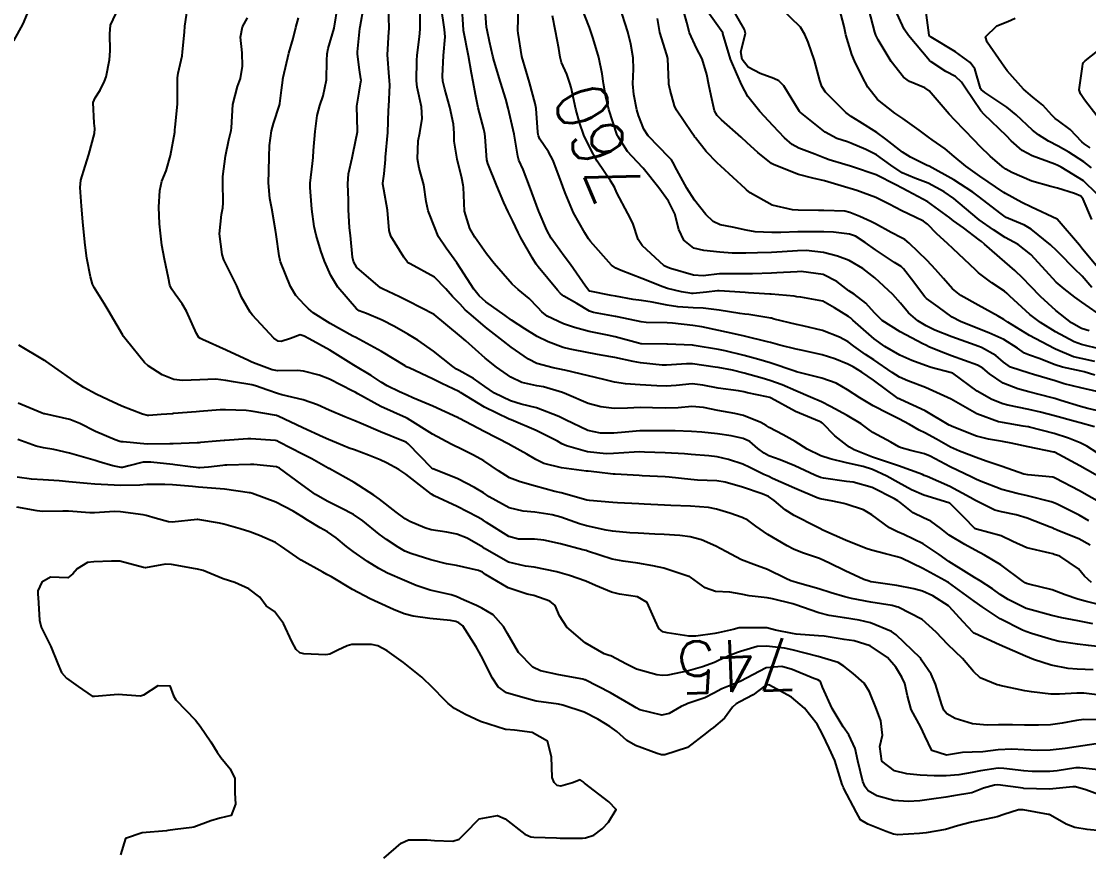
# Model space of a CAD drawing. Header units: metres. Extents: x 318500 to 325275, y 7408834 to 7428799.
# Drawn here: x 322839.1 to 322921.5, y 7421617.2 to 7421681.5 of the extents above; entities that cross this region are included whole.
import ezdxf
from ezdxf.enums import TextEntityAlignment as Align

# ---------------------------------------------------------------- set-up
doc = ezdxf.new("R2010")
doc.units = ezdxf.units.M
doc.header["$MEASUREMENT"] = 0
for name, color, linetype in [('Cotas', 45, 'Continuous'), ('Curvas de Nivel 1m', 11, 'Continuous'), ('Curvas de Nivel 5m', 15, 'Continuous'), ('Vias Primárias', 230, 'Continuous')]:
    doc.layers.add(name, color=color, linetype=linetype)
doc.styles.add('Style-STANDARD', font='STANDARD.shx')

msp = doc.modelspace()

# ---------------------------------------------------------------- linework, layer by layer
at = {"layer": 'Curvas de Nivel 1m', "flags": 128}
for points, elevation in [([(322838.505, 7421680.005), (322839.22, 7421681.3), (322839.808, 7421682.72)], 747), ([(322921.828, 7421631.446), (322920.573, 7421631.504), (322919.9, 7421631.547), (322918.576, 7421631.799), (322917.218, 7421632.254), (322916.584, 7421632.503), (322916.175, 7421632.678), (322914.597, 7421633.392), (322912.677, 7421634.251), (322912.609, 7421634.282), (322912.563, 7421634.32), (322911.794, 7421635.157), (322910.701, 7421636.339), (322910.641, 7421636.394), (322909.446, 7421637.156), (322908.651, 7421637.514), (322907.971, 7421637.698), (322906.656, 7421637.953), (322904.856, 7421638.22), (322904.658, 7421638.246), (322904.518, 7421638.282), (322904.119, 7421638.428), (322902.67, 7421639.102), (322901.45, 7421639.696), (322900.683, 7421640.033), (322899.373, 7421640.493), (322898.694, 7421640.757), (322898.194, 7421641.012), (322896.711, 7421641.899), (322895.763, 7421642.544), (322895.164, 7421642.993), (322894.727, 7421643.219), (322893.757, 7421643.542), (322892.733, 7421643.855), (322892.118, 7421643.976), (322890.732, 7421644.08), (322889.219, 7421644.146), (322888.733, 7421644.166), (322887.158, 7421644.231), (322886.734, 7421644.251), (322885.087, 7421644.332), (322884.735, 7421644.354), (322882.944, 7421644.509), (322882.737, 7421644.549), (322882.11, 7421644.726), (322880.746, 7421645.107), (322880.268, 7421645.226), (322878.753, 7421645.634), (322877.577, 7421645.968), (322876.762, 7421646.267), (322875.903, 7421646.809), (322874.778, 7421647.589), (322873.979, 7421648.029), (322872.788, 7421648.601), (322872.62, 7421648.684), (322872.267, 7421648.858), (322870.801, 7421649.641), (322868.88, 7421650.839), (322868.82, 7421650.875), (322868.769, 7421650.901), (322866.833, 7421651.765), (322865.047, 7421652.757), (322864.849, 7421652.872), (322864.676, 7421652.962), (322862.859, 7421653.881), (322862.061, 7421654.191), (322860.865, 7421654.502), (322860.393, 7421654.543), (322858.865, 7421654.537), (322858.436, 7421654.614), (322857.21, 7421655.057), (322856.872, 7421655.205), (322856.61, 7421655.328), (322854.886, 7421656.135), (322853.058, 7421656.948), (322852.899, 7421657.017), (322852.774, 7421657.112), (322852.598, 7421657.421), (322851.818, 7421659.127), (322851.493, 7421659.692), (322850.943, 7421660.444), (322850.656, 7421660.853), (322850.532, 7421661.146), (322850.422, 7421661.685), (322850.122, 7421663.153), (322849.914, 7421664.238), (322849.806, 7421665.158), (322849.742, 7421665.884), (322849.698, 7421667.16), (322849.756, 7421668.453), (322849.928, 7421669.157), (322850.251, 7421669.974), (322850.584, 7421671.148), (322850.914, 7421672.949), (322850.93, 7421673.143), (322850.943, 7421673.312), (322851.14, 7421675.14), (322851.124, 7421677.141), (322851.174, 7421677.511), (322851.483, 7421678.841), (322851.52, 7421679.137), (322851.678, 7421680.67), (322851.7, 7421681.135), (322851.887, 7421682.487)], 749), ([(322922.642, 7421636.38), (322921.194, 7421636.751), (322920.647, 7421636.905), (322919.663, 7421637.238), (322918.654, 7421637.613), (322916.857, 7421638.059), (322916.659, 7421638.113), (322916.558, 7421638.16), (322916.403, 7421638.264), (322914.679, 7421639.551), (322913.431, 7421640.309), (322912.696, 7421640.693), (322911.901, 7421641.129), (322910.713, 7421641.855), (322910.049, 7421642.35), (322909.288, 7421642.924), (322908.728, 7421643.186), (322907.926, 7421643.576), (322906.889, 7421644.398), (322906.742, 7421644.504), (322906.49, 7421644.657), (322904.756, 7421645.518), (322903.281, 7421645.923), (322902.763, 7421645.999), (322901.008, 7421646.235), (322900.767, 7421646.291), (322900.324, 7421646.484), (322898.78, 7421647.196), (322897.658, 7421647.646), (322896.792, 7421647.976), (322896.426, 7421648.167), (322895.942, 7421648.543), (322895.311, 7421649.065), (322894.801, 7421649.313), (322893.866, 7421649.507), (322892.806, 7421649.665), (322891.606, 7421649.8), (322890.809, 7421649.855), (322889.55, 7421649.888), (322888.809, 7421649.897), (322887.557, 7421649.904), (322886.808, 7421649.884), (322885.694, 7421649.789), (322884.806, 7421649.727), (322883.781, 7421649.729), (322882.808, 7421649.918), (322881.085, 7421650.737), (322880.822, 7421650.881), (322880.566, 7421651.001), (322878.833, 7421651.667), (322877.667, 7421651.959), (322876.841, 7421652.205), (322875.602, 7421652.812), (322874.855, 7421653.323), (322873.974, 7421653.946), (322872.867, 7421654.555), (322872.672, 7421654.657), (322872.378, 7421654.857), (322870.888, 7421656.056), (322869.676, 7421656.892), (322868.907, 7421657.353), (322867.893, 7421657.937), (322866.923, 7421658.445), (322865.73, 7421658.948), (322865.143, 7421659.168), (322864.934, 7421659.314), (322863.508, 7421660.974), (322862.963, 7421661.88), (322862.477, 7421662.988), (322862.184, 7421663.8), (322861.83, 7421664.998), (322861.679, 7421665.662), (322861.508, 7421667.003), (322861.371, 7421668.689), (322861.378, 7421669.005), (322861.55, 7421670.536), (322861.592, 7421671.002), (322861.637, 7421671.543), (322861.744, 7421673), (322861.9, 7421674.227), (322862.108, 7421674.995), (322862.381, 7421675.762), (322862.639, 7421676.988), (322862.665, 7421678.468), (322862.685, 7421678.988), (322862.767, 7421679.416), (322863.22, 7421680.98), (322863.506, 7421682.718)], 752), ([(322921.697, 7421638.194), (322921.14, 7421638.676), (322920.675, 7421639.239), (322919.235, 7421640.232), (322918.812, 7421640.359), (322918.692, 7421640.397), (322918.469, 7421640.466), (322916.699, 7421640.875), (322915.621, 7421641.362), (322914.713, 7421641.795), (322912.811, 7421642.319), (322912.736, 7421642.335), (322912.72, 7421642.341), (322911.829, 7421643.229), (322910.74, 7421644.317), (322910.723, 7421644.323), (322910.685, 7421644.341), (322908.749, 7421644.938), (322907.791, 7421645.348), (322906.763, 7421645.914), (322905.877, 7421646.409), (322904.778, 7421646.922), (322904.062, 7421647.15), (322902.785, 7421647.432), (322901.511, 7421647.748), (322900.792, 7421647.976), (322899.739, 7421648.491), (322898.806, 7421649.081), (322897.892, 7421649.595), (322896.816, 7421650.16), (322896.585, 7421650.302), (322896.154, 7421650.54), (322894.828, 7421651.089), (322894.151, 7421651.246), (322892.833, 7421651.458), (322891.733, 7421651.7), (322890.837, 7421651.774), (322889.789, 7421651.672), (322888.835, 7421651.643), (322887.805, 7421651.681), (322886.835, 7421651.69), (322885.873, 7421651.636), (322884.834, 7421651.617), (322883.799, 7421651.742), (322882.839, 7421652.004), (322881.154, 7421652.737), (322880.851, 7421652.858), (322879.376, 7421653.283), (322878.856, 7421653.379), (322877.698, 7421653.627), (322876.862, 7421654.034), (322875.762, 7421654.811), (322874.88, 7421655.507), (322873.39, 7421656.843), (322872.906, 7421657.263), (322870.93, 7421658.88), (322868.94, 7421659.912), (322868.276, 7421660.243), (322866.949, 7421660.859), (322866.898, 7421660.879), (322866.799, 7421660.932), (322864.973, 7421662.502), (322864.723, 7421662.963), (322864.645, 7421663.304), (322864.48, 7421664.965), (322864.417, 7421665.565), (322864.337, 7421666.967), (322864.32, 7421667.688), (322864.274, 7421668.968), (322864.318, 7421669.72), (322864.6, 7421670.965), (322864.696, 7421671.362), (322865.014, 7421672.961), (322865.019, 7421673.053), (322864.978, 7421674.962), (322864.991, 7421675.113), (322865.156, 7421676.034), (322865.289, 7421676.837), (322865.298, 7421676.958), (322865.284, 7421677.072), (322865.178, 7421677.767), (322865.02, 7421678.962), (322865.018, 7421679.136), (322865.199, 7421680.96), (322865.203, 7421680.977), (322865.222, 7421681.081), (322865.522, 7421682.68)], 753), ([(322921.578, 7421641.072), (322920.71, 7421641.556), (322920.237, 7421641.741), (322919.03, 7421642.235), (322918.817, 7421642.335), (322918.721, 7421642.374), (322918.501, 7421642.463), (322916.729, 7421643.15), (322915.874, 7421643.415), (322914.733, 7421643.635), (322914.214, 7421643.777), (322913.149, 7421644.314), (322912.743, 7421644.523), (322912.319, 7421644.752), (322910.759, 7421645.59), (322909.01, 7421646.366), (322908.771, 7421646.461), (322908.63, 7421646.514), (322906.782, 7421647.183), (322905.626, 7421647.574), (322904.792, 7421647.877), (322903.364, 7421648.442), (322902.997, 7421648.642), (322902.803, 7421648.79), (322901.865, 7421649.519), (322900.926, 7421650.478), (322900.821, 7421650.553), (322900.697, 7421650.606), (322898.833, 7421651.388), (322896.952, 7421652.425), (322896.849, 7421652.477), (322896.635, 7421652.533), (322895.137, 7421652.84), (322894.853, 7421652.902), (322894.438, 7421652.98), (322892.856, 7421653.194), (322891.691, 7421653.43), (322890.859, 7421653.513), (322889.634, 7421653.404), (322888.857, 7421653.351), (322888.126, 7421653.379), (322886.858, 7421653.455), (322885.701, 7421653.52), (322884.86, 7421653.658), (322884.029, 7421653.87), (322882.864, 7421654.144), (322881.039, 7421654.568), (322880.869, 7421654.616), (322880.769, 7421654.641), (322880.129, 7421654.751), (322878.875, 7421655.092), (322878.222, 7421655.438), (322876.893, 7421656.364), (322876.296, 7421656.806), (322874.916, 7421657.902), (322873.787, 7421658.837), (322873.336, 7421659.246), (322872.938, 7421659.66), (322872.359, 7421660.274), (322871.845, 7421660.867), (322870.963, 7421661.747), (322869.083, 7421662.795), (322868.979, 7421662.835), (322868.877, 7421662.902), (322868.594, 7421663.298), (322867.598, 7421664.921), (322867.461, 7421665.37), (322867.338, 7421666.925), (322867.054, 7421668.519), (322866.986, 7421668.931), (322866.986, 7421669.006), (322867.072, 7421669.727), (322867.189, 7421670.828), (322867.19, 7421670.929), (322867.19, 7421671.027), (322867.357, 7421672.926), (322867.427, 7421674.634), (322867.443, 7421674.925), (322867.515, 7421676.574), (322867.499, 7421676.925), (322867.47, 7421677.223), (322867.343, 7421678.928), (322867.447, 7421680.697), (322867.457, 7421680.926), (322867.413, 7421682.762)], 754), ([(322922.679, 7421644.181), (322920.756, 7421645.269), (322918.892, 7421646.238), (322918.771, 7421646.293), (322918.7, 7421646.312), (322916.773, 7421646.492), (322916.475, 7421646.564), (322914.783, 7421647.139), (322913.552, 7421647.545), (322912.793, 7421647.833), (322911.507, 7421648.333), (322910.803, 7421648.647), (322909.715, 7421649.263), (322908.814, 7421649.751), (322908.397, 7421649.958), (322907.641, 7421650.388), (322906.827, 7421650.835), (322905.996, 7421651.245), (322904.841, 7421651.815), (322903.796, 7421652.436), (322902.859, 7421653.069), (322901.971, 7421653.568), (322900.865, 7421653.97), (322898.913, 7421654.456), (322898.87, 7421654.47), (322898.848, 7421654.479), (322898.788, 7421654.501), (322896.879, 7421655.154), (322896.013, 7421655.413), (322894.887, 7421655.71), (322893.407, 7421656.06), (322892.894, 7421656.161), (322891.015, 7421656.491), (322890.898, 7421656.503), (322888.947, 7421656.592), (322888.899, 7421656.596), (322886.949, 7421656.61), (322886.899, 7421656.618), (322886.718, 7421656.663), (322884.907, 7421657.147), (322884.334, 7421657.273), (322882.913, 7421657.571), (322881.786, 7421657.863), (322880.921, 7421658.15), (322879.658, 7421658.759), (322879.242, 7421659.075), (322878.937, 7421659.425), (322878.275, 7421660.112), (322877.428, 7421660.793), (322876.956, 7421661.217), (322875.563, 7421662.814), (322874.991, 7421663.55), (322874.085, 7421664.834), (322873.689, 7421665.512), (322873.291, 7421666.846), (322873.199, 7421668.707), (322873.184, 7421668.848), (322873.068, 7421669.391), (322872.712, 7421670.856), (322872.492, 7421672.247), (322872.476, 7421672.86), (322872.423, 7421673.558), (322872.156, 7421674.865), (322871.769, 7421676.262), (322871.615, 7421676.873), (322871.576, 7421677.276), (322871.666, 7421678.873), (322871.785, 7421680.298), (322871.747, 7421680.872), (322871.486, 7421682.637)], 756), ([(322922.561, 7421646.183), (322920.785, 7421647.183), (322918.833, 7421648.24), (322918.81, 7421648.25), (322918.784, 7421648.256), (322916.804, 7421648.67), (322915.476, 7421648.949), (322914.808, 7421649.066), (322913.746, 7421649.242), (322912.812, 7421649.489), (322910.93, 7421650.227), (322910.819, 7421650.278), (322910.777, 7421650.298), (322910.711, 7421650.342), (322908.836, 7421651.44), (322906.932, 7421652.315), (322906.849, 7421652.355), (322906.771, 7421652.401), (322904.871, 7421653.803), (322903.953, 7421654.434), (322903.283, 7421654.843), (322902.886, 7421655.047), (322901.877, 7421655.457), (322900.889, 7421655.773), (322899.269, 7421656.122), (322898.895, 7421656.197), (322897.637, 7421656.519), (322896.903, 7421656.71), (322896.67, 7421656.767), (322894.909, 7421657.19), (322894.103, 7421657.377), (322892.916, 7421657.651), (322891.599, 7421657.921), (322890.921, 7421658.031), (322889.346, 7421658.211), (322888.924, 7421658.236), (322887.322, 7421658.258), (322886.925, 7421658.3), (322885.091, 7421658.688), (322884.956, 7421658.716), (322884.93, 7421658.723), (322883.242, 7421659.024), (322882.934, 7421659.14), (322881.953, 7421659.717), (322880.946, 7421660.298), (322880.696, 7421660.492), (322880.469, 7421660.747), (322878.977, 7421662.561), (322878.816, 7421662.772), (322878.535, 7421663.228), (322877.638, 7421664.791), (322877.435, 7421665.214), (322877.023, 7421666.082), (322876.643, 7421666.804), (322876.32, 7421667.528), (322875.781, 7421668.813), (322875.085, 7421670.519), (322875.021, 7421670.821), (322874.876, 7421672.591), (322874.853, 7421672.824), (322874.773, 7421673.167), (322874.35, 7421674.832), (322874.143, 7421675.847), (322873.958, 7421676.838), (322873.832, 7421677.495), (322873.593, 7421678.844), (322873.219, 7421680.787), (322873.205, 7421680.85), (322873.085, 7421682.852)], 757), ([(322922.128, 7421648.19), (322921.324, 7421648.721), (322920.808, 7421648.981), (322919.917, 7421649.329), (322918.814, 7421649.685), (322916.897, 7421650.182), (322916.819, 7421650.199), (322916.768, 7421650.209), (322916.402, 7421650.266), (322914.824, 7421650.534), (322914.519, 7421650.6), (322912.833, 7421651.204), (322910.85, 7421652.34), (322908.863, 7421653.245), (322907.501, 7421653.76), (322906.875, 7421654.043), (322906.312, 7421654.406), (322904.889, 7421655.368), (322904.245, 7421655.782), (322903.339, 7421656.443), (322902.905, 7421656.759), (322902.245, 7421657.125), (322900.917, 7421657.645), (322899.408, 7421658.009), (322898.924, 7421658.108), (322897.187, 7421658.526), (322896.981, 7421658.58), (322896.931, 7421658.587), (322895.242, 7421658.864), (322894.933, 7421658.9), (322894.551, 7421658.947), (322892.936, 7421659.221), (322891.705, 7421659.366), (322890.938, 7421659.386), (322889.765, 7421659.455), (322888.94, 7421659.597), (322887.765, 7421659.828), (322886.943, 7421659.944), (322886.312, 7421660.038), (322884.946, 7421660.287), (322884.598, 7421660.347), (322882.95, 7421660.679), (322882.878, 7421660.721), (322882.626, 7421661.052), (322881.455, 7421662.735), (322880.989, 7421663.372), (322879.978, 7421664.755), (322879.63, 7421665.375), (322879.056, 7421666.77), (322879.031, 7421666.83), (322878.312, 7421668.781), (322877.802, 7421670.067), (322877.49, 7421670.794), (322877.395, 7421671.098), (322877.11, 7421672.8), (322876.657, 7421674.805), (322876.472, 7421675.485), (322876.065, 7421676.811), (322875.576, 7421678.426), (322875.468, 7421678.817), (322875.207, 7421679.936), (322875.031, 7421680.823), (322874.994, 7421681.053), (322874.845, 7421682.826)], 758), ([(322921.911, 7421650.194), (322920.824, 7421650.507), (322920.423, 7421650.619), (322918.832, 7421651.058), (322917.762, 7421651.325), (322916.839, 7421651.539), (322915.242, 7421651.886), (322914.845, 7421651.985), (322913.997, 7421652.303), (322912.86, 7421652.969), (322910.983, 7421654.339), (322910.88, 7421654.384), (322909.318, 7421654.797), (322908.886, 7421654.931), (322907.815, 7421655.312), (322906.893, 7421655.74), (322905.739, 7421656.412), (322904.909, 7421657.001), (322903.256, 7421658.445), (322903.09, 7421658.606), (322902.933, 7421658.713), (322901.85, 7421659.377), (322900.944, 7421659.898), (322899.239, 7421660.206), (322898.947, 7421660.24), (322898.724, 7421660.279), (322896.949, 7421660.44), (322896.867, 7421660.449), (322895.222, 7421660.556), (322894.95, 7421660.572), (322892.952, 7421660.714), (322892.824, 7421660.71), (322891.962, 7421660.595), (322890.949, 7421660.483), (322890.824, 7421660.487), (322890.044, 7421660.624), (322888.954, 7421660.883), (322888.597, 7421661.002), (322886.965, 7421661.655), (322885.377, 7421662.281), (322884.976, 7421662.452), (322884.625, 7421662.695), (322883.007, 7421664.52), (322882.861, 7421664.721), (322882.566, 7421665.173), (322881.693, 7421666.733), (322881.053, 7421668.259), (322880.886, 7421668.743), (322880.785, 7421669.024), (322880.13, 7421670.754), (322879.764, 7421671.427), (322879.106, 7421672.413), (322878.991, 7421672.654), (322878.96, 7421672.772), (322878.943, 7421672.942), (322878.828, 7421674.775), (322878.752, 7421675.17), (322878.297, 7421676.783), (322878.043, 7421677.651), (322877.717, 7421678.792), (322877.415, 7421680.599), (322877.41, 7421680.797), (322877.443, 7421682.601)], 759), ([(322922.114, 7421652.938), (322920.865, 7421653.209), (322919.568, 7421653.531), (322918.873, 7421653.743), (322917.211, 7421654.257), (322916.881, 7421654.35), (322915.426, 7421654.823), (322914.889, 7421655.202), (322914.309, 7421655.713), (322913.198, 7421656.316), (322912.902, 7421656.44), (322912.719, 7421656.505), (322910.912, 7421657.143), (322909.607, 7421657.672), (322908.924, 7421657.994), (322908.282, 7421658.38), (322907.564, 7421659.015), (322906.943, 7421659.738), (322906.341, 7421660.406), (322904.969, 7421661.7), (322904.044, 7421662.434), (322902.989, 7421663.041), (322902.073, 7421663.385), (322900.998, 7421663.663), (322899.672, 7421663.821), (322898.999, 7421663.799), (322897.809, 7421663.706), (322896.997, 7421663.662), (322895.911, 7421663.632), (322894.996, 7421663.61), (322893.958, 7421663.608), (322892.997, 7421663.683), (322891.774, 7421663.822), (322891.001, 7421663.989), (322890.216, 7421664.622), (322889.822, 7421665.432), (322889.513, 7421666.633), (322889.045, 7421667.619), (322888.297, 7421668.648), (322887.083, 7421670.173), (322886.603, 7421670.667), (322885.875, 7421671.456), (322885.11, 7421672.642), (322885.095, 7421672.675), (322885.084, 7421672.69), (322885.074, 7421672.727), (322884.419, 7421674.701), (322884.196, 7421675.663), (322884.018, 7421676.707), (322883.907, 7421677.439), (322883.646, 7421678.713), (322883.212, 7421680.183), (322883.03, 7421680.722), (322882.934, 7421681.014), (322882.274, 7421682.73)], 761), ([(322921.936, 7421654.194), (322921.128, 7421654.452), (322920.883, 7421654.506), (322919.462, 7421654.808), (322918.888, 7421654.995), (322917.658, 7421655.487), (322916.895, 7421655.739), (322916.527, 7421655.896), (322915.982, 7421656.274), (322914.91, 7421656.942), (322913.753, 7421657.472), (322912.922, 7421657.802), (322911.579, 7421658.334), (322910.935, 7421658.679), (322909.842, 7421659.461), (322908.956, 7421660.118), (322908.825, 7421660.239), (322908.713, 7421660.374), (322907.961, 7421661.381), (322907.166, 7421662.397), (322906.983, 7421662.573), (322906.493, 7421662.899), (322905.002, 7421663.872), (322904.207, 7421664.432), (322903.481, 7421664.91), (322903.016, 7421665.083), (322901.783, 7421665.234), (322901.018, 7421665.258), (322900.238, 7421665.267), (322899.018, 7421665.259), (322897.703, 7421665.206), (322897.017, 7421665.192), (322895.715, 7421665.248), (322895.018, 7421665.371), (322893.969, 7421665.622), (322893.022, 7421665.807), (322892.489, 7421666.052), (322891.925, 7421666.597), (322891.046, 7421667.697), (322890.45, 7421668.619), (322889.68, 7421670.032), (322889.379, 7421670.636), (322889.267, 7421670.813), (322889.094, 7421670.998), (322887.458, 7421672.657), (322887.118, 7421673.189), (322886.712, 7421674.244), (322886.593, 7421674.668), (322886.352, 7421675.866), (322886.282, 7421676.673), (322886.324, 7421677.815), (322886.31, 7421678.673), (322886.133, 7421679.749), (322885.891, 7421680.68), (322885.25, 7421682.69)], 762), ([(322922.375, 7421656.188), (322920.905, 7421656.55), (322920.35, 7421656.776), (322918.919, 7421657.531), (322917.742, 7421658.252), (322916.939, 7421658.875), (322915.396, 7421660.283), (322915.173, 7421660.498), (322914.964, 7421660.674), (322913.983, 7421661.318), (322912.978, 7421662.101), (322912.729, 7421662.323), (322911.004, 7421663.938), (322910.562, 7421664.347), (322909.759, 7421665.101), (322909.025, 7421665.847), (322908.731, 7421666.079), (322908.084, 7421666.384), (322907.037, 7421666.864), (322906.061, 7421667.393), (322905.052, 7421667.9), (322903.568, 7421668.442), (322903.062, 7421668.592), (322902.87, 7421668.646), (322901.07, 7421669.179), (322900.166, 7421669.396), (322899.078, 7421669.671), (322897.202, 7421670.414), (322897.089, 7421670.47), (322896.994, 7421670.531), (322895.921, 7421671.37), (322895.106, 7421672.113), (322894.64, 7421672.565), (322893.13, 7421673.896), (322892.782, 7421674.233), (322892.59, 7421674.588), (322892.323, 7421675.758), (322892.157, 7421676.595), (322891.99, 7421677.41), (322891.627, 7421678.603), (322891.202, 7421679.431), (322890.643, 7421680.619), (322890.444, 7421681.41), (322890.102, 7421682.627)], 764), ([(322922.127, 7421659.008), (322920.954, 7421659.817), (322920.396, 7421660.218), (322919.58, 7421660.845), (322918.971, 7421661.375), (322918.153, 7421662.248), (322916.999, 7421663.506), (322916.037, 7421664.275), (322915.365, 7421664.634), (322915.015, 7421664.825), (322914.135, 7421665.417), (322913.029, 7421666.188), (322912.855, 7421666.322), (322911.052, 7421667.833), (322910.322, 7421668.351), (322909.07, 7421669.009), (322908.061, 7421669.399), (322907.081, 7421669.821), (322906.188, 7421670.409), (322905.098, 7421671.185), (322904.271, 7421671.602), (322903.106, 7421672.09), (322902.844, 7421672.19), (322902.017, 7421672.466), (322901.117, 7421672.949), (322899.186, 7421674.5), (322899.141, 7421674.55), (322897.933, 7421676.519), (322897.56, 7421676.911), (322897.176, 7421677.09), (322896.117, 7421677.484), (322895.184, 7421677.973), (322894.728, 7421678.565), (322894.625, 7421679.139), (322894.968, 7421680.563), (322894.911, 7421680.877), (322893.915, 7421682.573)], 766), ([(322921.727, 7421660.958), (322920.976, 7421661.826), (322920.78, 7421662.015), (322920.546, 7421662.217), (322919.003, 7421663.789), (322918.529, 7421664.245), (322917.028, 7421665.471), (322916.528, 7421665.763), (322915.278, 7421666.286), (322915.104, 7421666.362), (322915.032, 7421666.404), (322914.617, 7421666.716), (322913.054, 7421667.931), (322912.535, 7421668.325), (322911.074, 7421669.279), (322909.145, 7421670.314), (322909.09, 7421670.341), (322909.014, 7421670.371), (322907.721, 7421671.015), (322907.1, 7421671.4), (322905.8, 7421672.413), (322905.117, 7421672.918), (322903.814, 7421673.755), (322903.136, 7421674.157), (322902.721, 7421674.456), (322901.163, 7421676.046), (322900.878, 7421676.483), (322900.714, 7421676.945), (322900.303, 7421678.489), (322899.807, 7421679.898), (322899.561, 7421680.497), (322899.228, 7421681.042), (322897.716, 7421682.523)], 767), ([(322922.431, 7421662.188), (322921.006, 7421663.929), (322920.772, 7421664.214), (322919.04, 7421666.24), (322917.049, 7421667.163), (322916.301, 7421667.523), (322915.059, 7421668.21), (322914.932, 7421668.292), (322913.078, 7421669.54), (322911.982, 7421670.331), (322911.097, 7421671.077), (322910.401, 7421671.649), (322909.378, 7421672.366), (322909.113, 7421672.563), (322908.393, 7421673.108), (322907.134, 7421673.999), (322906.51, 7421674.406), (322905.156, 7421675.468), (322904.416, 7421676.431), (322903.985, 7421677.245), (322903.4, 7421678.447), (322903.197, 7421678.934), (322902.719, 7421680.458), (322902.584, 7421681.105), (322902.231, 7421682.465)], 768), ([(322921.713, 7421666.203), (322921.056, 7421667.771), (322920.864, 7421668.019), (322920.382, 7421668.22), (322919.066, 7421668.62), (322918.556, 7421668.757), (322917.074, 7421669.165), (322915.542, 7421669.824), (322915.087, 7421670.084), (322914.782, 7421670.295), (322913.878, 7421671.089), (322913.105, 7421671.843), (322912.634, 7421672.325), (322911.133, 7421673.863), (322910.699, 7421674.347), (322909.167, 7421676.142), (322908.833, 7421676.375), (322907.63, 7421676.848), (322907.178, 7421677.184), (322906.228, 7421678.41), (322905.215, 7421680.069), (322905.046, 7421680.423), (322904.974, 7421680.674), (322904.511, 7421682.431)], 769), ([(322921.677, 7421670.204), (322921.097, 7421670.654), (322919.939, 7421671.396), (322919.114, 7421671.864), (322918.378, 7421672.251), (322917.587, 7421672.733), (322917.123, 7421673.111), (322915.873, 7421674.283), (322915.149, 7421674.879), (322913.463, 7421676.018), (322913.169, 7421676.236), (322913.123, 7421676.32), (322912.684, 7421677.824), (322912.325, 7421678.333), (322911.202, 7421679.151), (322909.309, 7421680.279), (322909.22, 7421680.34), (322909.19, 7421680.37), (322909.165, 7421680.427), (322908.896, 7421682.375)], 771), ([(322922.549, 7421629.467), (322921.108, 7421629.645), (322920.552, 7421629.647), (322919.207, 7421629.573), (322918.55, 7421629.571), (322917.064, 7421629.743), (322916.553, 7421629.827), (322914.606, 7421630.243), (322914.559, 7421630.256), (322914.418, 7421630.292), (322913.099, 7421630.846), (322912.57, 7421631.332), (322911.727, 7421632.329), (322910.596, 7421633.407), (322909.703, 7421634.354), (322908.625, 7421635.347), (322906.756, 7421636.28), (322906.639, 7421636.316), (322906.289, 7421636.404), (322904.643, 7421636.675), (322903.164, 7421636.961), (322902.646, 7421637.086), (322901.589, 7421637.405), (322900.652, 7421637.706), (322898.982, 7421638.172), (322898.658, 7421638.267), (322898.485, 7421638.329), (322898.093, 7421638.509), (322896.67, 7421639.202), (322895.631, 7421639.59), (322894.681, 7421639.946), (322893.454, 7421640.572), (322892.696, 7421641.007), (322891.585, 7421641.479), (322890.701, 7421641.705), (322889.908, 7421641.828), (322888.703, 7421641.907), (322887.99, 7421641.934), (322886.703, 7421641.988), (322886.052, 7421642.018), (322884.705, 7421642.142), (322884.234, 7421642.226), (322882.708, 7421642.562), (322882.162, 7421642.725), (322880.718, 7421643.242), (322880.055, 7421643.415), (322878.723, 7421643.617), (322877.804, 7421643.703), (322876.727, 7421643.964), (322875.199, 7421644.815), (322874.744, 7421645.118), (322874.054, 7421645.527), (322872.76, 7421646.181), (322871.039, 7421646.876), (322870.845, 7421646.953), (322870.771, 7421647.005), (322868.945, 7421648.898), (322868.792, 7421649.013), (322868.586, 7421649.11), (322866.803, 7421649.825), (322865.308, 7421650.457), (322864.815, 7421650.656), (322864.053, 7421650.968), (322862.828, 7421651.504), (322861.93, 7421651.898), (322860.839, 7421652.288), (322859.191, 7421652.681), (322858.846, 7421652.781), (322858.109, 7421653.041), (322857.156, 7421653.36), (322856.854, 7421653.434), (322855.444, 7421653.67), (322854.857, 7421653.79), (322854.08, 7421653.875), (322852.857, 7421653.824), (322851.515, 7421653.789), (322850.857, 7421653.87), (322849.933, 7421654.226), (322848.867, 7421654.914), (322848.578, 7421655.173), (322847.158, 7421656.925), (322846.968, 7421657.189), (322846.901, 7421657.286), (322845.768, 7421659.207), (322845.454, 7421659.731), (322844.943, 7421660.549), (322844.683, 7421660.96), (322844.561, 7421661.226), (322844.41, 7421661.776), (322844.123, 7421663.233), (322844.008, 7421664.221), (322843.898, 7421665.237), (322843.81, 7421666.03), (322843.709, 7421667.24), (322843.613, 7421668.681), (322843.667, 7421669.241), (322843.994, 7421670.319), (322844.272, 7421671.232), (322844.723, 7421672.843), (322844.758, 7421673.225), (322844.692, 7421673.651), (322844.607, 7421675.228), (322844.764, 7421675.608), (322845.155, 7421676.195), (322845.502, 7421676.879), (322845.611, 7421677.216), (322845.878, 7421678.519), (322845.939, 7421679.213), (322845.891, 7421680.532), (322845.955, 7421681.213), (322846.357, 7421682.08)], 748), ([(322921.801, 7421635.014), (322920.625, 7421635.24), (322919.39, 7421635.467), (322918.631, 7421635.638), (322916.738, 7421636.16), (322916.639, 7421636.193), (322916.48, 7421636.262), (322915.248, 7421636.883), (322914.65, 7421637.266), (322914.053, 7421637.698), (322913.104, 7421638.313), (322912.664, 7421638.577), (322912.033, 7421638.963), (322910.682, 7421639.824), (322909.932, 7421640.351), (322908.702, 7421641.173), (322907.204, 7421641.901), (322906.715, 7421642.094), (322906.084, 7421642.406), (322904.73, 7421643.414), (322904.092, 7421643.788), (322902.738, 7421644.247), (322902.577, 7421644.291), (322901.718, 7421644.465), (322900.742, 7421644.645), (322900.509, 7421644.717), (322898.755, 7421645.467), (322897.065, 7421646.226), (322896.768, 7421646.366), (322896.404, 7421646.535), (322895.305, 7421647.079), (322894.778, 7421647.334), (322893.658, 7421647.694), (322892.783, 7421647.88), (322892.155, 7421647.96), (322890.785, 7421648.073), (322890.281, 7421648.114), (322888.785, 7421648.189), (322887.191, 7421648.251), (322886.786, 7421648.269), (322886.38, 7421648.26), (322884.785, 7421648.144), (322884.218, 7421648.132), (322882.786, 7421648.284), (322881.165, 7421648.736), (322880.792, 7421648.904), (322880.452, 7421649.088), (322878.807, 7421649.92), (322876.883, 7421650.735), (322876.819, 7421650.761), (322876.734, 7421650.801), (322874.834, 7421651.725), (322872.98, 7421652.848), (322872.902, 7421652.901), (322872.851, 7421652.929), (322871.54, 7421653.553), (322870.86, 7421653.895), (322869.011, 7421654.756), (322868.869, 7421654.815), (322868.81, 7421654.841), (322868.705, 7421654.902), (322866.886, 7421656.007), (322865.178, 7421656.956), (322864.902, 7421657.09), (322864.654, 7421657.212), (322862.918, 7421658.168), (322861.605, 7421659), (322861.24, 7421659.312), (322860.936, 7421659.613), (322860.263, 7421660.34), (322859.855, 7421661.026), (322859.082, 7421662.935), (322859.049, 7421663.039), (322858.985, 7421663.401), (322858.733, 7421665.043), (322858.682, 7421665.375), (322858.401, 7421667.046), (322858.266, 7421667.823), (322858.158, 7421669.049), (322858.175, 7421669.948), (322858.213, 7421671.049), (322858.229, 7421671.919), (322858.38, 7421673.047), (322858.548, 7421673.617), (322859.003, 7421675.041), (322859.025, 7421675.158), (322859.157, 7421676.196), (322859.255, 7421676.952), (322859.269, 7421677.039), (322859.295, 7421677.162), (322859.735, 7421679.032), (322860.061, 7421680.174), (322860.263, 7421681.024), (322860.479, 7421681.774)], 751), ([(322921.947, 7421655.25), (322920.893, 7421655.468), (322920.295, 7421655.62), (322918.9, 7421656.202), (322918.814, 7421656.241), (322916.915, 7421657.262), (322915.228, 7421658.286), (322914.933, 7421658.479), (322914.479, 7421658.754), (322912.949, 7421659.583), (322911.611, 7421660.333), (322910.965, 7421660.851), (322910.27, 7421661.647), (322909.64, 7421662.36), (322908.99, 7421663.048), (322907.621, 7421664.391), (322907.271, 7421664.654), (322907.014, 7421664.8), (322906.222, 7421665.204), (322905.024, 7421665.868), (322904.659, 7421666.058), (322903.798, 7421666.438), (322903.034, 7421666.746), (322902.653, 7421666.839), (322901.036, 7421666.894), (322900.621, 7421666.899), (322899.036, 7421666.923), (322898.601, 7421666.942), (322897.042, 7421667.308), (322895.334, 7421668.277), (322895.059, 7421668.485), (322894.972, 7421668.561), (322893.086, 7421670.324), (322892.795, 7421670.584), (322891.954, 7421671.453), (322891.109, 7421672.514), (322891.069, 7421672.57), (322891.037, 7421672.611), (322890.831, 7421672.898), (322889.656, 7421674.632), (322889.493, 7421674.982), (322889.163, 7421676.178), (322889.058, 7421676.641), (322889.051, 7421676.761), (322888.978, 7421678.642), (322888.915, 7421678.922), (322888.354, 7421680.649), (322888.178, 7421681.709)], 763), ([(322921.576, 7421671.742), (322921.118, 7421672.058), (322920.945, 7421672.213), (322920.048, 7421673.145), (322919.136, 7421673.831), (322918.889, 7421673.996), (322918.625, 7421674.248), (322917.922, 7421675.029), (322917.161, 7421675.65), (322916.444, 7421676.277), (322915.184, 7421677.688), (322914.925, 7421678.032), (322914.748, 7421678.297), (322913.644, 7421679.883), (322913.498, 7421680.316), (322914.381, 7421681.154), (322915.238, 7421681.492), (322915.786, 7421681.741)], 772), ([(322922.089, 7421674.201), (322921.159, 7421675.452), (322920.849, 7421675.898), (322920.732, 7421676.217), (322920.991, 7421678.016), (322921.025, 7421678.212), (322921.071, 7421678.332), (322921.194, 7421678.452), (322922.184, 7421679.222)], 773), ([(322922.521, 7421627.605), (322921.1, 7421627.623), (322920.52, 7421627.535), (322919.416, 7421627.327), (322918.515, 7421627.214), (322917.589, 7421627.174), (322916.514, 7421627.19), (322915.583, 7421627.205), (322914.514, 7421627.195), (322913.632, 7421627.184), (322912.514, 7421627.272), (322911.166, 7421627.688), (322910.526, 7421628.046), (322910.283, 7421628.344), (322910.137, 7421628.745), (322909.657, 7421630.354), (322909.319, 7421631.11), (322908.578, 7421632.2), (322908.507, 7421632.299), (322908.451, 7421632.372), (322906.606, 7421634.156), (322906.248, 7421634.404), (322904.62, 7421635.083), (322903.761, 7421635.295), (322902.625, 7421635.459), (322901.439, 7421635.656), (322900.631, 7421635.851), (322898.775, 7421636.499), (322898.64, 7421636.542), (322897.051, 7421636.931), (322896.645, 7421637.009), (322895.264, 7421637.168), (322894.647, 7421637.298), (322893.766, 7421637.451), (322892.649, 7421637.49), (322891.852, 7421637.792), (322890.719, 7421638.609), (322890.66, 7421638.643), (322890.615, 7421638.657), (322888.67, 7421639.299), (322887.835, 7421639.486), (322886.675, 7421639.676), (322885.526, 7421639.829), (322884.68, 7421640.004), (322882.785, 7421640.622), (322882.689, 7421640.653), (322882.411, 7421640.723), (322880.694, 7421641.163), (322879.408, 7421641.47), (322878.698, 7421641.548), (322877.454, 7421641.545), (322876.699, 7421641.729), (322874.985, 7421642.817), (322874.713, 7421643), (322874.304, 7421643.239), (322872.728, 7421644.06), (322870.942, 7421644.877), (322870.742, 7421644.998), (322870.274, 7421645.357), (322868.765, 7421646.548), (322868.221, 7421646.908), (322867.272, 7421647.419), (322866.777, 7421647.651), (322865.866, 7421648.024), (322864.785, 7421648.419), (322864.39, 7421648.568), (322863.398, 7421648.974), (322862.794, 7421649.223), (322862.379, 7421649.403), (322860.807, 7421650.134), (322858.897, 7421651.029), (322858.82, 7421651.063), (322858.777, 7421651.074), (322856.825, 7421651.418), (322856.426, 7421651.466), (322854.826, 7421651.523), (322854.414, 7421651.506), (322852.824, 7421651.376), (322852.581, 7421651.356), (322850.821, 7421651.23), (322850.742, 7421651.22), (322849.867, 7421651.154), (322848.914, 7421651.073), (322848.819, 7421651.076), (322848.432, 7421651.174), (322846.829, 7421651.793), (322845.762, 7421652.28), (322844.843, 7421652.729), (322843.899, 7421653.234), (322843.252, 7421653.642), (322842.857, 7421653.924), (322840.958, 7421655.269), (322840.871, 7421655.33), (322840.743, 7421655.401), (322838.888, 7421656.509)], 747), ([(322922.047, 7421625.738), (322920.493, 7421625.521), (322919.646, 7421625.377), (322918.49, 7421625.241), (322917.526, 7421625.214), (322916.49, 7421625.265), (322915.55, 7421625.333), (322914.49, 7421625.289), (322913.311, 7421625.131), (322912.488, 7421625.099), (322911.74, 7421625.075), (322910.485, 7421624.872), (322909.364, 7421625.232), (322908.825, 7421626.365), (322908.51, 7421627.017), (322907.764, 7421628.381), (322907.477, 7421629.455), (322907.283, 7421630.389), (322907.057, 7421630.885), (322906.573, 7421631.664), (322905.943, 7421632.406), (322904.593, 7421633.304), (322903.356, 7421633.681), (322902.6, 7421633.797), (322901.039, 7421634.038), (322900.604, 7421634.084), (322898.894, 7421634.209), (322898.606, 7421634.252), (322897.294, 7421634.52), (322896.612, 7421634.683), (322896.442, 7421634.703), (322894.612, 7421634.701), (322894.488, 7421634.685), (322894.014, 7421634.566), (322892.878, 7421634.305), (322892.605, 7421634.251), (322891.155, 7421634.048), (322890.601, 7421634.043), (322888.942, 7421634.298), (322888.606, 7421634.392), (322888.276, 7421634.643), (322888.006, 7421635.259), (322887.374, 7421636.653), (322886.644, 7421637.085), (322885.262, 7421637.303), (322884.641, 7421637.435), (322883.398, 7421637.96), (322882.653, 7421638.283), (322881.401, 7421638.733), (322880.663, 7421638.941), (322880.4, 7421639.008), (322878.669, 7421639.381), (322878.005, 7421639.445), (322876.674, 7421639.76), (322874.831, 7421640.819), (322874.691, 7421640.915), (322873.482, 7421641.622), (322872.701, 7421641.933), (322871.91, 7421642.066), (322870.704, 7421642.258), (322870.222, 7421642.402), (322869.062, 7421642.896), (322868.713, 7421643.093), (322868.004, 7421643.627), (322866.735, 7421644.615), (322866.297, 7421644.934), (322864.754, 7421645.904), (322862.828, 7421646.979), (322862.786, 7421646.995), (322862.77, 7421647.007), (322861.503, 7421647.725), (322860.781, 7421648.108), (322858.988, 7421649.028), (322858.791, 7421649.117), (322858.681, 7421649.142), (322856.793, 7421649.288), (322856.567, 7421649.29), (322854.791, 7421649.163), (322854.727, 7421649.155), (322854.124, 7421649.097), (322852.913, 7421648.984), (322852.789, 7421648.981), (322852.654, 7421648.977), (322850.788, 7421648.901), (322850.53, 7421648.887), (322848.787, 7421648.862), (322846.942, 7421649.035), (322846.789, 7421649.046), (322846.666, 7421649.069), (322846.319, 7421649.197), (322844.799, 7421649.853), (322843.595, 7421650.452), (322842.813, 7421650.772), (322840.884, 7421651.205), (322840.819, 7421651.22), (322840.687, 7421651.272), (322838.831, 7421652.035)], 746), ([(322922.444, 7421621.761), (322921.253, 7421622.198), (322920.453, 7421622.412), (322920.248, 7421622.418), (322918.45, 7421622.24), (322916.451, 7421622.304), (322916.405, 7421622.306), (322914.454, 7421622.567), (322914.197, 7421622.551), (322913.346, 7421622.307), (322912.711, 7421622.052), (322912.445, 7421621.97), (322911.048, 7421621.727), (322910.439, 7421621.627), (322909.336, 7421621.457), (322908.435, 7421621.348), (322907.535, 7421621.282), (322906.434, 7421621.354), (322905.116, 7421621.737), (322904.445, 7421622.112), (322904.206, 7421622.424), (322904.046, 7421622.836), (322903.641, 7421624.433), (322903.433, 7421625.38), (322902.943, 7421626.443), (322902.509, 7421627.063), (322901.677, 7421628.463), (322900.916, 7421630.113), (322900.781, 7421630.477), (322900.69, 7421630.607), (322900.562, 7421630.672), (322900.265, 7421630.781), (322898.57, 7421631.471), (322897.775, 7421631.715), (322896.571, 7421631.616), (322894.56, 7421630.56), (322893.151, 7421629.974), (322892.546, 7421629.642), (322891.833, 7421629.298), (322890.533, 7421628.84), (322890.363, 7421628.783), (322890.016, 7421628.618), (322889.076, 7421628.077), (322888.52, 7421627.952), (322886.811, 7421628.372), (322886.528, 7421628.508), (322886.269, 7421628.664), (322884.545, 7421629.675), (322882.602, 7421630.676), (322882.56, 7421630.689), (322882.424, 7421630.721), (322880.563, 7421631.062), (322879.163, 7421631.365), (322878.563, 7421631.667), (322877.466, 7421632.781), (322876.602, 7421634.245), (322876.305, 7421634.795), (322875.493, 7421635.686), (322874.624, 7421636.205), (322874.206, 7421636.407), (322873.271, 7421636.84), (322872.634, 7421637.111), (322872.262, 7421637.227), (322870.641, 7421637.608), (322869.56, 7421637.972), (322868.652, 7421638.346), (322867.348, 7421638.92), (322866.665, 7421639.277), (322865.794, 7421639.818), (322864.684, 7421640.572), (322864.187, 7421640.958), (322863.366, 7421641.639), (322862.701, 7421642.095), (322862.139, 7421642.423), (322861.173, 7421643.003), (322860.714, 7421643.283), (322860.052, 7421643.685), (322858.73, 7421644.385), (322856.912, 7421645.057), (322856.741, 7421645.099), (322856.696, 7421645.105), (322854.745, 7421645.396), (322854.414, 7421645.425), (322852.747, 7421645.549), (322852.274, 7421645.59), (322850.749, 7421645.72), (322850.137, 7421645.762), (322848.749, 7421645.745), (322848.218, 7421645.706), (322846.747, 7421645.687), (322846.235, 7421645.71), (322844.748, 7421645.783), (322844.152, 7421645.826), (322842.751, 7421645.958), (322841.985, 7421646.025), (322840.753, 7421646.109), (322839.861, 7421646.176), (322838.755, 7421646.323)], 744), ([(322922.408, 7421619.025), (322921.347, 7421619.134), (322920.411, 7421619.29), (322919.741, 7421619.548), (322918.536, 7421620.238), (322918.421, 7421620.276), (322918.376, 7421620.285), (322916.426, 7421620.643), (322916.043, 7421620.649), (322914.91, 7421620.283), (322914.418, 7421620.116), (322914.184, 7421620.06), (322912.414, 7421619.689), (322911.336, 7421619.406), (322910.408, 7421619.129), (322908.913, 7421618.871), (322908.405, 7421618.828), (322906.725, 7421618.717), (322906.404, 7421618.759), (322905.844, 7421618.967), (322904.411, 7421619.542), (322903.866, 7421619.879), (322903.542, 7421620.433), (322902.553, 7421622.344), (322902.506, 7421622.449), (322902.452, 7421622.612), (322901.862, 7421624.459), (322901.428, 7421625.404), (322900.931, 7421626.474), (322900.512, 7421627.25), (322899.527, 7421628.49), (322898.542, 7421629.332), (322896.779, 7421630.305), (322896.556, 7421630.265), (322895.579, 7421629.51), (322894.536, 7421628.976), (322894.259, 7421628.838), (322893.977, 7421628.566), (322893.356, 7421627.733), (322892.506, 7421626.994), (322892.26, 7421626.827), (322891.975, 7421626.588), (322890.488, 7421625.452), (322888.74, 7421624.894), (322888.483, 7421624.9), (322888.146, 7421624.981), (322886.49, 7421625.621), (322885.818, 7421625.995), (322885.045, 7421626.682), (322884.506, 7421627.085), (322883.574, 7421627.644), (322882.522, 7421628.173), (322880.886, 7421628.736), (322880.531, 7421628.811), (322878.811, 7421629.043), (322878.533, 7421629.107), (322878.076, 7421629.233), (322876.539, 7421629.672), (322875.892, 7421630.149), (322875.45, 7421630.806), (322874.576, 7421632.536), (322874.422, 7421632.822), (322874.184, 7421633.228), (322873.146, 7421634.842), (322872.855, 7421635.089), (322872.613, 7421635.185), (322872.208, 7421635.26), (322870.616, 7421635.423), (322869.312, 7421635.584), (322868.619, 7421635.77), (322867.812, 7421636.102), (322866.627, 7421636.638), (322865.998, 7421636.936), (322864.641, 7421637.653), (322863.006, 7421638.624), (322862.658, 7421638.819), (322862.339, 7421638.985), (322860.674, 7421639.923), (322859.069, 7421641.026), (322858.849, 7421641.186), (322858.692, 7421641.271), (322857.459, 7421641.81), (322856.7, 7421642.1), (322855.965, 7421642.334), (322854.706, 7421642.688), (322854.377, 7421642.764), (322852.709, 7421643.052), (322852.649, 7421643.05), (322850.707, 7421642.838), (322850.426, 7421642.863), (322849.414, 7421643.159), (322848.713, 7421643.359), (322848.481, 7421643.405), (322846.717, 7421643.644), (322846.256, 7421643.658), (322844.715, 7421643.563), (322844.371, 7421643.569), (322842.717, 7421643.692), (322842.268, 7421643.703), (322840.716, 7421643.672), (322840.283, 7421643.71), (322838.72, 7421643.996)], 743), ([(322867.051, 7421616.92), (322868.388, 7421618.086), (322868.961, 7421618.322), (322870.392, 7421618.332), (322870.966, 7421618.29), (322872.391, 7421618.222), (322872.865, 7421618.371), (322873.325, 7421618.836), (322874.411, 7421619.958), (322875.833, 7421620.218), (322876.412, 7421619.947), (322877.932, 7421618.775), (322878.397, 7421618.564), (322878.635, 7421618.527), (322880.396, 7421618.473), (322880.665, 7421618.467), (322882.396, 7421618.466), (322882.622, 7421618.482), (322883.272, 7421618.701), (322883.914, 7421619.185), (322884.41, 7421619.692), (322884.993, 7421620.681), (322884.428, 7421621.254), (322882.558, 7421622.709), (322882.451, 7421622.798), (322882.215, 7421622.952), (322881.627, 7421622.722), (322880.721, 7421622.461), (322880.447, 7421622.513), (322880.206, 7421622.744), (322880.063, 7421623.139), (322879.998, 7421624.747), (322879.686, 7421625.946), (322878.498, 7421626.602), (322877.15, 7421626.784), (322876.501, 7421626.835), (322876.448, 7421626.844), (322874.51, 7421627.47), (322873.356, 7421627.999), (322872.524, 7421628.467), (322872.016, 7421628.855), (322870.545, 7421630.335), (322870.28, 7421630.607), (322869.983, 7421630.879), (322868.567, 7421632.025), (322867.315, 7421632.919), (322866.585, 7421633.292), (322866.113, 7421633.409), (322864.587, 7421633.394), (322864.226, 7421633.314), (322863.504, 7421632.966), (322862.883, 7421632.668), (322862.575, 7421632.62), (322860.883, 7421632.697), (322860.576, 7421632.764), (322860.296, 7421633.013), (322859.966, 7421633.64), (322859.323, 7421635.023), (322858.619, 7421635.953), (322857.969, 7421636.385), (322857.49, 7421637.047), (322856.64, 7421637.7), (322855.543, 7421638.18), (322854.651, 7421638.466), (322853.114, 7421639.105), (322852.662, 7421639.227), (322852.524, 7421639.25), (322850.666, 7421639.569), (322850.209, 7421639.605), (322848.662, 7421639.315), (322848.496, 7421639.338), (322846.67, 7421639.832), (322846.037, 7421639.832), (322844.668, 7421639.786), (322844.173, 7421639.722), (322843.38, 7421639.239), (322843.048, 7421638.851), (322842.65, 7421638.562), (322841.317, 7421638.597), (322840.644, 7421638.229), (322840.349, 7421637.56), (322840.341, 7421637.274), (322840.375, 7421637.021), (322840.468, 7421635.272), (322840.602, 7421634.752), (322841.355, 7421633.262), (322841.899, 7421631.918), (322842.17, 7421631.254), (322842.546, 7421630.811), (322843.463, 7421630.16), (322844.532, 7421629.422), (322844.729, 7421629.414), (322846.534, 7421629.579), (322848.251, 7421629.454), (322848.533, 7421629.514), (322849.633, 7421630.246), (322850.541, 7421630.216), (322850.829, 7421629.432), (322851, 7421629.133), (322852.507, 7421627.561), (322852.882, 7421627.106), (322853.696, 7421625.884), (322854.197, 7421625.093), (322854.466, 7421624.697), (322855.195, 7421623.817), (322855.547, 7421623.074), (322855.547, 7421621.959), (322855.602, 7421621.072), (322855.276, 7421620.208), (322854.404, 7421619.995), (322853.692, 7421619.806), (322852.393, 7421619.312), (322852.227, 7421619.278), (322850.938, 7421619.132), (322850.389, 7421619.047), (322850.277, 7421619.03), (322848.387, 7421618.879), (322847.121, 7421618.445), (322846.728, 7421617.186)], 742)]:
    msp.add_lwpolyline(points, dxfattribs=dict(at, elevation=elevation))
at = {"layer": 'Curvas de Nivel 5m', "flags": 128}
for points, elevation in [([(322921.487, 7421642.958), (322920.732, 7421643.383), (322920.182, 7421643.666), (322919.049, 7421644.235), (322918.742, 7421644.369), (322918.564, 7421644.421), (322916.749, 7421644.884), (322915.963, 7421645.061), (322914.756, 7421645.366), (322913.032, 7421646.05), (322912.768, 7421646.174), (322912.454, 7421646.323), (322910.782, 7421647.128), (322909.222, 7421647.935), (322908.796, 7421648.116), (322907.754, 7421648.386), (322906.996, 7421648.591), (322906.803, 7421648.673), (322906.202, 7421649.01), (322904.813, 7421649.77), (322904.434, 7421650.044), (322903.902, 7421650.434), (322902.829, 7421651.071), (322901.538, 7421651.771), (322900.845, 7421652.122), (322899.992, 7421652.489), (322898.855, 7421652.972), (322897.796, 7421653.453), (322896.863, 7421653.785), (322896.275, 7421653.95), (322894.868, 7421654.357), (322893.973, 7421654.569), (322892.873, 7421654.772), (322892.647, 7421654.809), (322890.877, 7421655.059), (322890.417, 7421655.077), (322888.875, 7421654.964), (322888.553, 7421654.965), (322886.877, 7421655.152), (322886.293, 7421655.255), (322884.883, 7421655.549), (322883.844, 7421655.747), (322882.888, 7421655.926), (322881.433, 7421656.193), (322880.894, 7421656.328), (322879.745, 7421656.757), (322878.906, 7421657.172), (322877.941, 7421657.758), (322876.925, 7421658.44), (322876.415, 7421658.805), (322874.94, 7421659.864), (322874.421, 7421660.304), (322873.996, 7421660.834), (322872.974, 7421662.434), (322872.686, 7421662.854), (322871.876, 7421663.988), (322871.284, 7421664.876), (322871.193, 7421665.058), (322871.016, 7421665.504), (322870.49, 7421666.885), (322870.324, 7421667.603), (322870.135, 7421668.889), (322869.795, 7421670.177), (322869.655, 7421670.894), (322869.715, 7421672.282), (322869.833, 7421672.893), (322870.008, 7421674.01), (322869.956, 7421674.892), (322869.636, 7421676.422), (322869.578, 7421676.896), (322869.605, 7421678.477), (322869.634, 7421678.896), (322869.8, 7421680.305), (322869.853, 7421680.894), (322869.852, 7421682.283)], 755), ([(322921.509, 7421657.613), (322920.924, 7421657.806), (322920.15, 7421658.222), (322918.944, 7421659.173), (322917.761, 7421660.252), (322916.968, 7421661.066), (322916.394, 7421661.689), (322915.761, 7421662.278), (322914.99, 7421662.943), (322913.434, 7421664.314), (322913.196, 7421664.502), (322913.013, 7421664.636), (322911.803, 7421665.551), (322911.028, 7421666.115), (322910.906, 7421666.219), (322910.76, 7421666.344), (322909.048, 7421667.558), (322907.509, 7421668.393), (322907.063, 7421668.618), (322906.586, 7421668.886), (322905.078, 7421669.65), (322903.251, 7421670.284), (322903.088, 7421670.328), (322902.658, 7421670.456), (322901.442, 7421670.823), (322901.095, 7421670.943), (322900.339, 7421671.246), (322899.102, 7421671.723), (322898.591, 7421671.994), (322897.984, 7421672.517), (322897.123, 7421673.426), (322896.085, 7421674.546), (322895.157, 7421675.707), (322894.69, 7421676.565), (322894.299, 7421677.448), (322893.824, 7421678.574), (322893.239, 7421680.56), (322893.233, 7421680.58), (322893.22, 7421680.606), (322891.803, 7421682.602)], 765), ([(322922.09, 7421668.2), (322921.075, 7421669.2), (322919.352, 7421670.236), (322919.092, 7421670.37), (322918.862, 7421670.473), (322917.099, 7421671.125), (322916.346, 7421671.522), (322915.486, 7421672.286), (322915.116, 7421672.668), (322913.395, 7421674.316), (322913.144, 7421674.602), (322911.96, 7421676.332), (322911.654, 7421676.815), (322911.179, 7421677.232), (322910.451, 7421677.626), (322909.308, 7421678.369), (322909.192, 7421678.473), (322907.559, 7421680.395), (322907.227, 7421680.894), (322906.535, 7421682.407)], 770), ([(322922.595, 7421633.192), (322921.467, 7421633.327), (322920.598, 7421633.437), (322919.185, 7421633.648), (322918.603, 7421633.785), (322917.07, 7421634.255), (322916.612, 7421634.413), (322916.369, 7421634.508), (322914.626, 7421635.387), (322913.242, 7421636.311), (322912.897, 7421636.571), (322912.644, 7421636.753), (322911.212, 7421637.777), (322910.658, 7421638.179), (322910.557, 7421638.24), (322910.37, 7421638.344), (322908.673, 7421639.269), (322907.022, 7421640.058), (322906.687, 7421640.177), (322905.783, 7421640.409), (322904.694, 7421640.691), (322904.304, 7421640.818), (322902.705, 7421641.46), (322900.955, 7421642.237), (322900.718, 7421642.347), (322900.46, 7421642.483), (322898.729, 7421643.364), (322898.029, 7421643.807), (322897.202, 7421644.523), (322896.744, 7421644.821), (322896.254, 7421645.031), (322894.755, 7421645.539), (322893.397, 7421645.937), (322892.762, 7421646.042), (322891.266, 7421646.098), (322890.763, 7421646.133), (322889.085, 7421646.316), (322888.766, 7421646.342), (322886.993, 7421646.431), (322886.767, 7421646.443), (322884.904, 7421646.552), (322884.768, 7421646.562), (322883.509, 7421646.709), (322882.822, 7421646.771), (322882.771, 7421646.782), (322882.701, 7421646.79), (322880.773, 7421647.048), (322879.4, 7421647.384), (322878.779, 7421647.676), (322878.087, 7421648.084), (322876.832, 7421648.799), (322876.79, 7421648.821), (322876.751, 7421648.84), (322874.805, 7421649.838), (322872.897, 7421650.849), (322872.821, 7421650.892), (322872.739, 7421650.933), (322870.834, 7421651.813), (322869.294, 7421652.445), (322868.846, 7421652.638), (322868.254, 7421652.909), (322867.308, 7421653.376), (322866.857, 7421653.65), (322866.085, 7421654.164), (322864.869, 7421654.882), (322864.739, 7421654.961), (322862.887, 7421656.133), (322861.284, 7421657.004), (322860.903, 7421657.201), (322860.602, 7421657.317), (322859.839, 7421657.026), (322859.139, 7421656.793), (322858.897, 7421656.818), (322858.563, 7421657.043), (322856.926, 7421658.817), (322856.728, 7421659.063), (322856.079, 7421660.211), (322855.714, 7421661.079), (322854.972, 7421662.58), (322854.712, 7421663.094), (322854.573, 7421663.509), (322854.374, 7421665.1), (322854.531, 7421666.604), (322854.624, 7421667.096), (322854.648, 7421667.484), (322854.622, 7421669.097), (322854.639, 7421669.524), (322854.843, 7421671.094), (322855.103, 7421672.35), (322855.274, 7421673.088), (322855.299, 7421673.273), (322855.388, 7421675.086), (322855.767, 7421676.475), (322855.98, 7421677.078), (322856.15, 7421678.046), (322856.128, 7421679.076), (322855.995, 7421680.291), (322856.15, 7421681.076), (322856.536, 7421681.765)], 750), ([(322922.836, 7421651.279), (322921.414, 7421651.629), (322920.843, 7421651.768), (322919.333, 7421652.233), (322918.852, 7421652.386), (322918.647, 7421652.448), (322916.86, 7421652.915), (322916.004, 7421653.132), (322914.869, 7421653.563), (322913.812, 7421654.306), (322913.309, 7421654.739), (322912.887, 7421654.972), (322911.885, 7421655.335), (322910.893, 7421655.682), (322910.407, 7421655.859), (322909.182, 7421656.366), (322908.902, 7421656.5), (322908.659, 7421656.619), (322906.917, 7421657.527), (322905.522, 7421658.414), (322904.936, 7421659.006), (322904.271, 7421659.758), (322903.356, 7421660.444), (322902.954, 7421660.703), (322902.02, 7421661.409), (322900.972, 7421661.95), (322899.287, 7421662.185), (322898.975, 7421662.169), (322897.405, 7421662.092), (322896.973, 7421662.075), (322895.508, 7421662.016), (322894.972, 7421662.01), (322893.522, 7421662.024), (322892.971, 7421662.008), (322891.698, 7421661.87), (322890.969, 7421661.9), (322889.199, 7421662.414), (322888.978, 7421662.491), (322888.701, 7421662.643), (322887.003, 7421664.2), (322886.699, 7421664.665), (322886.268, 7421665.917), (322885.906, 7421666.677), (322885.054, 7421668.262), (322884.859, 7421668.693), (322884.568, 7421669.197), (322883.537, 7421670.713), (322883.37, 7421670.993), (322883.098, 7421671.503), (322882.5, 7421672.726), (322882.172, 7421673.682), (322881.886, 7421674.733), (322881.507, 7421676.395), (322881.424, 7421676.737), (322881.177, 7421677.424), (322880.775, 7421678.335), (322880.66, 7421678.748), (322880.557, 7421679.392), (322880.304, 7421680.754), (322880.071, 7421681.924)], 760), ([(322922.473, 7421623.704), (322920.786, 7421623.895), (322920.475, 7421623.887), (322919.036, 7421623.667), (322918.471, 7421623.613), (322917.116, 7421623.608), (322916.471, 7421623.647), (322914.912, 7421623.845), (322914.473, 7421623.856), (322913.116, 7421623.665), (322912.468, 7421623.524), (322911.46, 7421623.335), (322910.464, 7421623.264), (322909.552, 7421623.266), (322908.464, 7421623.312), (322907.432, 7421623.419), (322906.469, 7421623.656), (322905.51, 7421624.41), (322905.357, 7421625.545), (322905.562, 7421626.409), (322905.424, 7421627.504), (322905.101, 7421628.414), (322904.55, 7421629.766), (322904.135, 7421630.426), (322903.286, 7421631.158), (322902.573, 7421631.741), (322902.127, 7421632.009), (322900.58, 7421632.48), (322898.587, 7421632.999), (322897.979, 7421633.119), (322896.591, 7421633.283), (322895.887, 7421633.244), (322894.585, 7421632.869), (322894.355, 7421632.79), (322893.781, 7421632.568), (322892.957, 7421632.195), (322892.574, 7421632.022), (322891.666, 7421631.688), (322890.568, 7421631.383), (322888.977, 7421631.046), (322888.564, 7421631.015), (322888.143, 7421631.065), (322886.568, 7421631.49), (322885.779, 7421631.879), (322884.578, 7421632.521), (322884.454, 7421632.567), (322884.063, 7421632.698), (322882.592, 7421633.534), (322881.197, 7421634.734), (322880.619, 7421635.627), (322880.295, 7421636.413), (322879.877, 7421636.751), (322878.636, 7421637.178), (322878.127, 7421637.288), (322876.645, 7421637.781), (322874.906, 7421638.818), (322874.662, 7421638.982), (322874.362, 7421639.127), (322872.67, 7421639.491), (322871.901, 7421639.629), (322870.676, 7421639.946), (322869.149, 7421640.427), (322868.686, 7421640.611), (322868.161, 7421640.908), (322867.275, 7421641.501), (322866.7, 7421641.926), (322865.435, 7421642.943), (322864.717, 7421643.437), (322863.753, 7421643.936), (322862.732, 7421644.44), (322861.78, 7421644.994), (322860.751, 7421645.722), (322858.997, 7421647.028), (322858.771, 7421647.116), (322857.011, 7421647.295), (322856.772, 7421647.305), (322854.933, 7421647.249), (322854.772, 7421647.241), (322854.635, 7421647.228), (322853.518, 7421647.103), (322852.841, 7421647.037), (322852.769, 7421647.037), (322852.123, 7421647.12), (322850.912, 7421647.279), (322850.772, 7421647.296), (322849.073, 7421647.466), (322848.773, 7421647.486), (322848.477, 7421647.468), (322847.359, 7421647.184), (322846.894, 7421647.062), (322846.768, 7421647.062), (322846.131, 7421647.2), (322845.068, 7421647.511), (322844.774, 7421647.599), (322843.506, 7421647.968), (322842.779, 7421648.178), (322841.584, 7421648.46), (322840.783, 7421648.591), (322840.212, 7421648.706), (322838.789, 7421649.23)], 745)]:
    msp.add_lwpolyline(points, dxfattribs=dict(at, elevation=elevation))
at = {"layer": 'Vias Primárias'}
for points in [[(323715.644, 7420145.548, 0), (323709.04, 7420132.939)], [(323831.088, 7420001.787, 0), (323833.844, 7420008.443, 0.220888)]]:
    msp.add_lwpolyline(points, format="xyb", dxfattribs=at)

# ---------------------------------------------------------------- texts
at = {"layer": 'Cotas', "style": 'Style-STANDARD'}
for s, rotation, p in [('760', 112.64526, (322883.608, 7421672.093, 760)), ('745', 182.07663, (322894.294, 7421631.766, 745))]:
    msp.add_text(s, height=4, rotation=rotation, dxfattribs=at).set_placement(p, align=Align.MIDDLE_CENTER)

doc.saveas('drawing.dxf')
